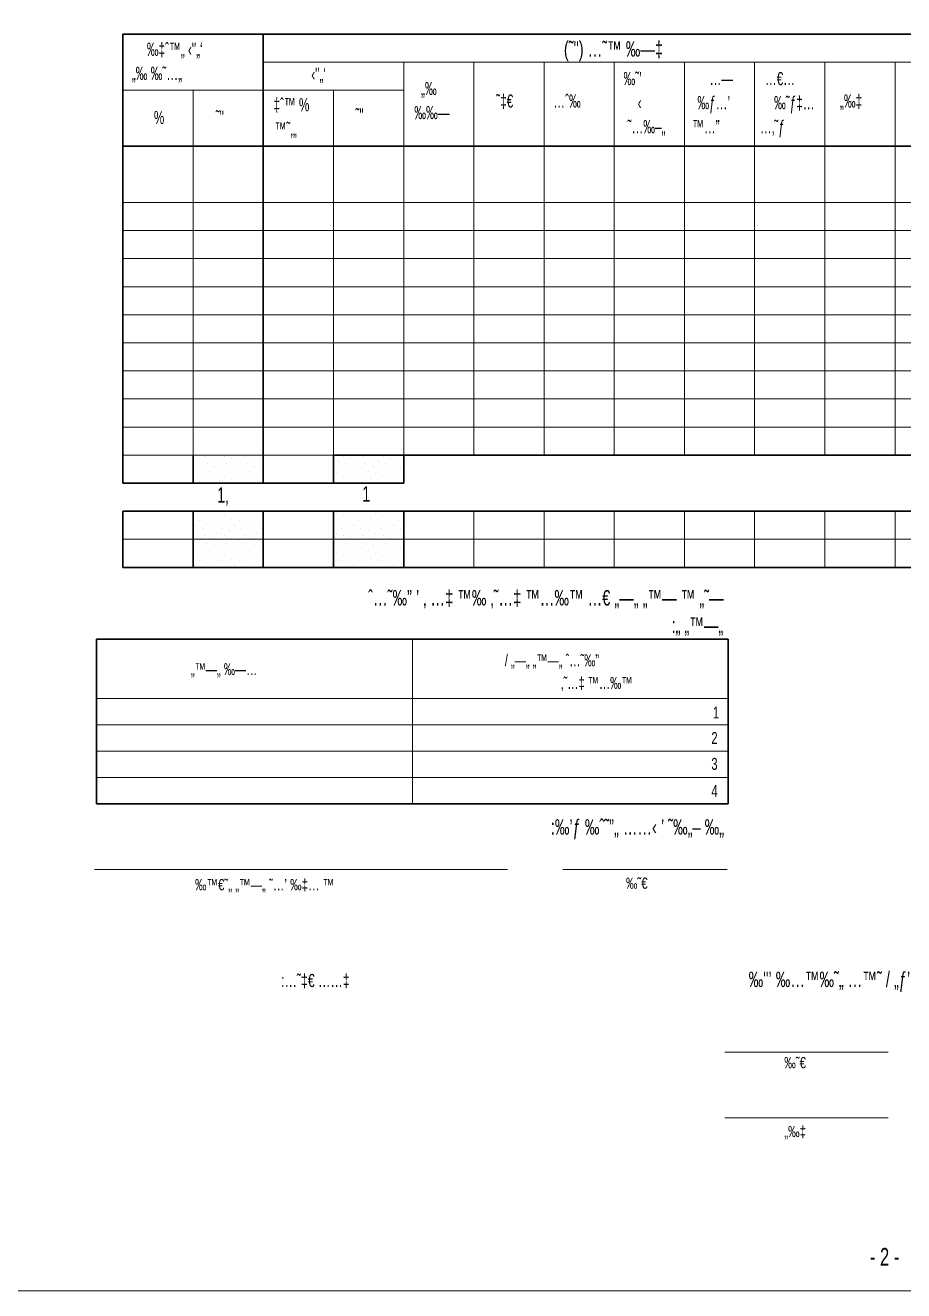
# Model space of a CAD drawing. Extents: x 7547 to 13940, y 5348 to 8442.
# Drawn here: x 9512 to 10763, y 5348 to 7151 of the extents above; entities that cross this region are included whole.
import ezdxf
from ezdxf.enums import TextEntityAlignment as Align

# ---------------------------------------------------------------- set-up
doc = ezdxf.new("R2010")
doc.units = 0
doc.header["$LTSCALE"] = 50
doc.header["$MEASUREMENT"] = 0
doc.layers.add('AXES', color=7, linetype='CONTINUOUS')
for name, color, linetype, lineweight in [('hatch', 8, 'CONTINUOUS', 13), ('misger-1', 11, 'CONTINUOUS', 30), ('misger-d', 1, 'CONTINUOUS', 18), ('TEXT-d', 1, 'CONTINUOUS', 18)]:
    doc.layers.add(name, color=color, linetype=linetype, lineweight=lineweight)
doc.styles.add('FONT_9_HAND', font='heb.shx', dxfattribs={"width": 0.8})
doc.styles.add('HEB2', font='heb.shx', dxfattribs={"width": 1.3, "height": 2})

msp = doc.modelspace()

# ---------------------------------------------------------------- linework, layer by layer
at = {"layer": 'hatch'}
for p, q in [((9759.82908020272, 6530.044830363393), (9759.82908020272, 6530.044830363393)), ((9766.900125282646, 6537.115875443316), (9766.900125282646, 6537.115875443316)), ((9777.506814972849, 6533.580352903355), (9777.506814972849, 6533.580352903355)), ((9788.113382592735, 6530.044830363393), (9788.113382592735, 6530.044830363393)), ((9795.18442767266, 6537.115875443316), (9795.18442767266, 6537.115875443316)), ((9805.791056327706, 6533.580352903355), (9805.791056327706, 6533.580352903355)), ((9816.397623947594, 6530.044830363393), (9816.397623947594, 6530.044830363393)), ((9823.46866902752, 6537.115875443316), (9823.46866902752, 6537.115875443316)), ((9834.075297682564, 6533.580352903355), (9834.075297682564, 6533.580352903355)), ((9844.681926337611, 6530.044830363393), (9844.681926337611, 6530.044830363393)), ((9957.819013827359, 6530.044830363393), (9957.819013827359, 6530.044830363393)), ((9964.890058907284, 6537.115875443316), (9964.890058907284, 6537.115875443316)), ((9975.496687562329, 6533.580352903355), (9975.496687562329, 6533.580352903355)), ((9986.103255182217, 6530.044830363393), (9986.103255182217, 6530.044830363393)), ((9993.174300262142, 6537.115875443316), (9993.174300262142, 6537.115875443316)), ((10003.78092891719, 6533.580352903355), (10003.78092891719, 6533.580352903355)), ((10014.38755757223, 6530.044830363393), (10014.38755757223, 6530.044830363393)), ((10021.45860265216, 6537.115875443316), (10021.45860265216, 6537.115875443316)), ((10032.0652313072, 6533.580352903355), (10032.0652313072, 6533.580352903355)), ((10042.67179892709, 6530.044830363393), (10042.67179892709, 6530.044830363393)), ((10049.74284400702, 6537.115875443316), (10049.74284400702, 6537.115875443316)), ((9752.758035122795, 6522.973785283466), (9752.758035122795, 6522.973785283466)), ((9756.293557662757, 6512.367156628421), (9756.293557662757, 6512.367156628421)), ((9763.364602742682, 6519.438262743504), (9763.364602742682, 6519.438262743504)), ((9770.435647822607, 6526.509307823429), (9770.435647822607, 6526.509307823429)), ((9773.97117036257, 6515.902679168385), (9773.97117036257, 6515.902679168385)), ((9781.04233751281, 6522.973785283466), (9781.04233751281, 6522.973785283466)), ((9784.577860052774, 6512.367156628421), (9784.577860052774, 6512.367156628421)), ((9791.648905132699, 6519.438262743504), (9791.648905132699, 6519.438262743504)), ((9798.719950212624, 6526.509307823429), (9798.719950212624, 6526.509307823429)), ((9802.255472752586, 6515.902679168385), (9802.255472752586, 6515.902679168385)), ((9809.326578867669, 6522.973785283466), (9809.326578867669, 6522.973785283466)), ((9812.862101407633, 6512.367156628421), (9812.862101407633, 6512.367156628421)), ((9819.933146487556, 6519.438262743504), (9819.933146487556, 6519.438262743504)), ((9827.00425260264, 6526.509307823429), (9827.00425260264, 6526.509307823429)), ((9830.539775142603, 6515.902679168385), (9830.539775142603, 6515.902679168385)), ((9837.610820222528, 6522.973785283466), (9837.610820222528, 6522.973785283466)), ((9841.14634276249, 6512.367156628421), (9841.14634276249, 6512.367156628421)), ((9848.217448877573, 6519.438262743504), (9848.217448877573, 6519.438262743504)), ((9950.747907712275, 6522.973785283466), (9950.747907712275, 6522.973785283466)), ((9954.283430252239, 6512.367156628421), (9954.283430252239, 6512.367156628421)), ((9961.35453636732, 6519.438262743504), (9961.35453636732, 6519.438262743504)), ((9968.425581447247, 6526.509307823429), (9968.425581447247, 6526.509307823429)), ((9971.961103987209, 6515.902679168385), (9971.961103987209, 6515.902679168385)), ((9979.032210102292, 6522.973785283466), (9979.032210102292, 6522.973785283466)), ((9982.567732642254, 6512.367156628421), (9982.567732642254, 6512.367156628421)), ((9989.638777722179, 6519.438262743504), (9989.638777722179, 6519.438262743504)), ((9996.709883837262, 6526.509307823429), (9996.709883837262, 6526.509307823429)), ((10000.24540637723, 6515.902679168385), (10000.24540637723, 6515.902679168385)), ((10007.31645145715, 6522.973785283466), (10007.31645145715, 6522.973785283466)), ((10010.85197399711, 6512.367156628421), (10010.85197399711, 6512.367156628421)), ((10017.9230801122, 6519.438262743504), (10017.9230801122, 6519.438262743504)), ((10024.99412519212, 6526.509307823429), (10024.99412519212, 6526.509307823429)), ((10028.52964773208, 6515.902679168385), (10028.52964773208, 6515.902679168385)), ((10035.60075384717, 6522.973785283466), (10035.60075384717, 6522.973785283466)), ((10039.13627638713, 6512.367156628421), (10039.13627638713, 6512.367156628421)), ((10046.20732146705, 6519.438262743504), (10046.20732146705, 6519.438262743504)), ((9759.82908020272, 6501.760589008534), (9759.82908020272, 6501.760589008534)), ((9766.900125282646, 6508.831634088459), (9766.900125282646, 6508.831634088459)), ((9777.506814972849, 6505.296111548496), (9777.506814972849, 6505.296111548496)), ((9788.113382592735, 6501.760589008534), (9788.113382592735, 6501.760589008534)), ((9795.18442767266, 6508.831634088459), (9795.18442767266, 6508.831634088459)), ((9805.791056327706, 6505.296111548496), (9805.791056327706, 6505.296111548496)), ((9816.397623947594, 6501.760589008534), (9816.397623947594, 6501.760589008534)), ((9823.46866902752, 6508.831634088459), (9823.46866902752, 6508.831634088459)), ((9834.075297682564, 6505.296111548496), (9834.075297682564, 6505.296111548496)), ((9844.681926337611, 6501.760589008534), (9844.681926337611, 6501.760589008534)), ((9957.819013827359, 6501.760589008534), (9957.819013827359, 6501.760589008534)), ((9964.890058907284, 6508.831634088459), (9964.890058907284, 6508.831634088459)), ((9975.496687562329, 6505.296111548496), (9975.496687562329, 6505.296111548496)), ((9986.103255182217, 6501.760589008534), (9986.103255182217, 6501.760589008534)), ((9993.174300262142, 6508.831634088459), (9993.174300262142, 6508.831634088459)), ((10003.78092891719, 6505.296111548496), (10003.78092891719, 6505.296111548496)), ((10014.38755757223, 6501.760589008534), (10014.38755757223, 6501.760589008534)), ((10021.45860265216, 6508.831634088459), (10021.45860265216, 6508.831634088459)), ((10032.0652313072, 6505.296111548496), (10032.0652313072, 6505.296111548496)), ((10042.67179892709, 6501.760589008534), (10042.67179892709, 6501.760589008534)), ((10049.74284400702, 6508.831634088459), (10049.74284400702, 6508.831634088459)), ((9756.293557662757, 6455.798612883547), (9756.293557662757, 6455.798612883547)), ((9784.577860052774, 6455.798612883547), (9784.577860052774, 6455.798612883547)), ((9812.862101407633, 6455.798612883547), (9812.862101407633, 6455.798612883547)), ((9841.14634276249, 6455.798612883547), (9841.14634276249, 6455.798612883547)), ((9954.283430252239, 6455.798612883547), (9954.283430252239, 6455.798612883547)), ((9982.567732642254, 6455.798612883547), (9982.567732642254, 6455.798612883547)), ((10010.85197399711, 6455.798612883547), (10010.85197399711, 6455.798612883547)), ((10039.13627638713, 6455.798612883547), (10039.13627638713, 6455.798612883547)), ((9752.758035122795, 6438.120939148577), (9752.758035122795, 6438.120939148577)), ((9759.82908020272, 6445.192045263659), (9759.82908020272, 6445.192045263659)), ((9766.900125282646, 6452.263090343586), (9766.900125282646, 6452.263090343586)), ((9770.435647822607, 6441.656461688539), (9770.435647822607, 6441.656461688539)), ((9777.506814972849, 6448.727567803622), (9777.506814972849, 6448.727567803622)), ((9781.04233751281, 6438.120939148577), (9781.04233751281, 6438.120939148577)), ((9788.113382592735, 6445.192045263659), (9788.113382592735, 6445.192045263659)), ((9795.18442767266, 6452.263090343586), (9795.18442767266, 6452.263090343586)), ((9798.719950212624, 6441.656461688539), (9798.719950212624, 6441.656461688539)), ((9805.791056327706, 6448.727567803622), (9805.791056327706, 6448.727567803622)), ((9809.326578867669, 6438.120939148577), (9809.326578867669, 6438.120939148577)), ((9816.397623947594, 6445.192045263659), (9816.397623947594, 6445.192045263659)), ((9823.46866902752, 6452.263090343586), (9823.46866902752, 6452.263090343586)), ((9827.00425260264, 6441.656461688539), (9827.00425260264, 6441.656461688539)), ((9834.075297682564, 6448.727567803622), (9834.075297682564, 6448.727567803622)), ((9837.610820222528, 6438.120939148577), (9837.610820222528, 6438.120939148577)), ((9844.681926337611, 6445.192045263659), (9844.681926337611, 6445.192045263659)), ((9950.747907712275, 6438.120939148577), (9950.747907712275, 6438.120939148577)), ((9957.819013827359, 6445.192045263659), (9957.819013827359, 6445.192045263659)), ((9964.890058907284, 6452.263090343586), (9964.890058907284, 6452.263090343586)), ((9968.425581447247, 6441.656461688539), (9968.425581447247, 6441.656461688539)), ((9975.496687562329, 6448.727567803622), (9975.496687562329, 6448.727567803622)), ((9979.032210102292, 6438.120939148577), (9979.032210102292, 6438.120939148577)), ((9986.103255182217, 6445.192045263659), (9986.103255182217, 6445.192045263659)), ((9993.174300262142, 6452.263090343586), (9993.174300262142, 6452.263090343586)), ((9996.709883837262, 6441.656461688539), (9996.709883837262, 6441.656461688539)), ((10003.78092891719, 6448.727567803622), (10003.78092891719, 6448.727567803622)), ((10007.31645145715, 6438.120939148577), (10007.31645145715, 6438.120939148577)), ((10014.38755757223, 6445.192045263659), (10014.38755757223, 6445.192045263659)), ((10021.45860265216, 6452.263090343586), (10021.45860265216, 6452.263090343586)), ((10024.99412519212, 6441.656461688539), (10024.99412519212, 6441.656461688539)), ((10032.0652313072, 6448.727567803622), (10032.0652313072, 6448.727567803622)), ((10035.60075384717, 6438.120939148577), (10035.60075384717, 6438.120939148577)), ((10042.67179892709, 6445.192045263659), (10042.67179892709, 6445.192045263659)), ((10049.74284400702, 6452.263090343586), (10049.74284400702, 6452.263090343586)), ((9756.293557662757, 6427.514371528689), (9756.293557662757, 6427.514371528689)), ((9763.364602742682, 6434.585416608614), (9763.364602742682, 6434.585416608614)), ((9766.900125282646, 6423.978787953569), (9766.900125282646, 6423.978787953569)), ((9773.97117036257, 6431.049894068652), (9773.97117036257, 6431.049894068652)), ((9777.506814972849, 6420.443265413607), (9777.506814972849, 6420.443265413607)), ((9784.577860052774, 6427.514371528689), (9784.577860052774, 6427.514371528689)), ((9791.648905132699, 6434.585416608614), (9791.648905132699, 6434.585416608614)), ((9795.18442767266, 6423.978787953569), (9795.18442767266, 6423.978787953569)), ((9802.255472752586, 6431.049894068652), (9802.255472752586, 6431.049894068652)), ((9805.791056327706, 6420.443265413607), (9805.791056327706, 6420.443265413607)), ((9812.862101407633, 6427.514371528689), (9812.862101407633, 6427.514371528689)), ((9819.933146487556, 6434.585416608614), (9819.933146487556, 6434.585416608614)), ((9823.46866902752, 6423.978787953569), (9823.46866902752, 6423.978787953569)), ((9830.539775142603, 6431.049894068652), (9830.539775142603, 6431.049894068652)), ((9834.075297682564, 6420.443265413607), (9834.075297682564, 6420.443265413607)), ((9841.14634276249, 6427.514371528689), (9841.14634276249, 6427.514371528689)), ((9848.217448877573, 6434.585416608614), (9848.217448877573, 6434.585416608614)), ((9954.283430252239, 6427.514371528689), (9954.283430252239, 6427.514371528689)), ((9961.35453636732, 6434.585416608614), (9961.35453636732, 6434.585416608614)), ((9964.890058907284, 6423.978787953569), (9964.890058907284, 6423.978787953569)), ((9971.961103987209, 6431.049894068652), (9971.961103987209, 6431.049894068652)), ((9975.496687562329, 6420.443265413607), (9975.496687562329, 6420.443265413607)), ((9982.567732642254, 6427.514371528689), (9982.567732642254, 6427.514371528689)), ((9989.638777722179, 6434.585416608614), (9989.638777722179, 6434.585416608614)), ((9993.174300262142, 6423.978787953569), (9993.174300262142, 6423.978787953569)), ((10000.24540637723, 6431.049894068652), (10000.24540637723, 6431.049894068652)), ((10003.78092891719, 6420.443265413607), (10003.78092891719, 6420.443265413607)), ((10010.85197399711, 6427.514371528689), (10010.85197399711, 6427.514371528689)), ((10017.9230801122, 6434.585416608614), (10017.9230801122, 6434.585416608614)), ((10021.45860265216, 6423.978787953569), (10021.45860265216, 6423.978787953569)), ((10028.52964773208, 6431.049894068652), (10028.52964773208, 6431.049894068652)), ((10032.0652313072, 6420.443265413607), (10032.0652313072, 6420.443265413607)), ((10039.13627638713, 6427.514371528689), (10039.13627638713, 6427.514371528689)), ((10046.20732146705, 6434.585416608614), (10046.20732146705, 6434.585416608614)), ((10049.74284400702, 6423.978787953569), (10049.74284400702, 6423.978787953569)), ((9752.758035122795, 6409.836697793718), (9752.758035122795, 6409.836697793718)), ((9759.82908020272, 6416.907742873644), (9759.82908020272, 6416.907742873644)), ((9763.364602742682, 6406.301175253757), (9763.364602742682, 6406.301175253757)), ((9770.435647822607, 6413.37222033368), (9770.435647822607, 6413.37222033368)), ((9773.97117036257, 6402.765591678635), (9773.97117036257, 6402.765591678635)), ((9781.04233751281, 6409.836697793718), (9781.04233751281, 6409.836697793718)), ((9788.113382592735, 6416.907742873644), (9788.113382592735, 6416.907742873644)), ((9791.648905132699, 6406.301175253757), (9791.648905132699, 6406.301175253757)), ((9798.719950212624, 6413.37222033368), (9798.719950212624, 6413.37222033368)), ((9802.255472752586, 6402.765591678635), (9802.255472752586, 6402.765591678635)), ((9809.326578867669, 6409.836697793718), (9809.326578867669, 6409.836697793718)), ((9816.397623947594, 6416.907742873644), (9816.397623947594, 6416.907742873644)), ((9819.933146487556, 6406.301175253757), (9819.933146487556, 6406.301175253757)), ((9827.00425260264, 6413.37222033368), (9827.00425260264, 6413.37222033368)), ((9830.539775142603, 6402.765591678635), (9830.539775142603, 6402.765591678635)), ((9837.610820222528, 6409.836697793718), (9837.610820222528, 6409.836697793718)), ((9844.681926337611, 6416.907742873644), (9844.681926337611, 6416.907742873644)), ((9848.217448877573, 6406.301175253757), (9848.217448877573, 6406.301175253757)), ((9950.747907712275, 6409.836697793718), (9950.747907712275, 6409.836697793718)), ((9957.819013827359, 6416.907742873644), (9957.819013827359, 6416.907742873644)), ((9961.35453636732, 6406.301175253757), (9961.35453636732, 6406.301175253757)), ((9968.425581447247, 6413.37222033368), (9968.425581447247, 6413.37222033368)), ((9971.961103987209, 6402.765591678635), (9971.961103987209, 6402.765591678635)), ((9979.032210102292, 6409.836697793718), (9979.032210102292, 6409.836697793718)), ((9986.103255182217, 6416.907742873644), (9986.103255182217, 6416.907742873644)), ((9989.638777722179, 6406.301175253757), (9989.638777722179, 6406.301175253757)), ((9996.709883837262, 6413.37222033368), (9996.709883837262, 6413.37222033368)), ((10000.24540637723, 6402.765591678635), (10000.24540637723, 6402.765591678635)), ((10007.31645145715, 6409.836697793718), (10007.31645145715, 6409.836697793718)), ((10014.38755757223, 6416.907742873644), (10014.38755757223, 6416.907742873644)), ((10017.9230801122, 6406.301175253757), (10017.9230801122, 6406.301175253757)), ((10024.99412519212, 6413.37222033368), (10024.99412519212, 6413.37222033368)), ((10028.52964773208, 6402.765591678635), (10028.52964773208, 6402.765591678635)), ((10035.60075384717, 6409.836697793718), (10035.60075384717, 6409.836697793718)), ((10042.67179892709, 6416.907742873644), (10042.67179892709, 6416.907742873644)), ((10046.20732146705, 6406.301175253757), (10046.20732146705, 6406.301175253757)), ((9756.293557662757, 6399.230069138674), (9756.293557662757, 6399.230069138674)), ((9759.82908020272, 6388.623501518785), (9759.82908020272, 6388.623501518785)), ((9766.900125282646, 6395.69454659871), (9766.900125282646, 6395.69454659871)), ((9770.435647822607, 6385.087917943665), (9770.435647822607, 6385.087917943665)), ((9777.506814972849, 6392.159024058748), (9777.506814972849, 6392.159024058748)), ((9784.577860052774, 6399.230069138674), (9784.577860052774, 6399.230069138674)), ((9788.113382592735, 6388.623501518785), (9788.113382592735, 6388.623501518785)), ((9795.18442767266, 6395.69454659871), (9795.18442767266, 6395.69454659871)), ((9798.719950212624, 6385.087917943665), (9798.719950212624, 6385.087917943665)), ((9805.791056327706, 6392.159024058748), (9805.791056327706, 6392.159024058748)), ((9812.862101407633, 6399.230069138674), (9812.862101407633, 6399.230069138674)), ((9816.397623947594, 6388.623501518785), (9816.397623947594, 6388.623501518785)), ((9823.46866902752, 6395.69454659871), (9823.46866902752, 6395.69454659871)), ((9827.00425260264, 6385.087917943665), (9827.00425260264, 6385.087917943665)), ((9834.075297682564, 6392.159024058748), (9834.075297682564, 6392.159024058748)), ((9841.14634276249, 6399.230069138674), (9841.14634276249, 6399.230069138674)), ((9844.681926337611, 6388.623501518785), (9844.681926337611, 6388.623501518785)), ((9954.283430252239, 6399.230069138674), (9954.283430252239, 6399.230069138674)), ((9957.819013827359, 6388.623501518785), (9957.819013827359, 6388.623501518785)), ((9964.890058907284, 6395.69454659871), (9964.890058907284, 6395.69454659871)), ((9968.425581447247, 6385.087917943665), (9968.425581447247, 6385.087917943665)), ((9975.496687562329, 6392.159024058748), (9975.496687562329, 6392.159024058748)), ((9982.567732642254, 6399.230069138674), (9982.567732642254, 6399.230069138674)), ((9986.103255182217, 6388.623501518785), (9986.103255182217, 6388.623501518785)), ((9993.174300262142, 6395.69454659871), (9993.174300262142, 6395.69454659871)), ((9996.709883837262, 6385.087917943665), (9996.709883837262, 6385.087917943665)), ((10003.78092891719, 6392.159024058748), (10003.78092891719, 6392.159024058748)), ((10010.85197399711, 6399.230069138674), (10010.85197399711, 6399.230069138674)), ((10014.38755757223, 6388.623501518785), (10014.38755757223, 6388.623501518785)), ((10021.45860265216, 6395.69454659871), (10021.45860265216, 6395.69454659871)), ((10024.99412519212, 6385.087917943665), (10024.99412519212, 6385.087917943665)), ((10032.0652313072, 6392.159024058748), (10032.0652313072, 6392.159024058748)), ((10039.13627638713, 6399.230069138674), (10039.13627638713, 6399.230069138674)), ((10042.67179892709, 6388.623501518785), (10042.67179892709, 6388.623501518785)), ((10049.74284400702, 6395.69454659871), (10049.74284400702, 6395.69454659871)), ((9752.758035122795, 6381.552395403702), (9752.758035122795, 6381.552395403702)), ((9781.04233751281, 6381.552395403702), (9781.04233751281, 6381.552395403702)), ((9809.326578867669, 6381.552395403702), (9809.326578867669, 6381.552395403702)), ((9837.610820222528, 6381.552395403702), (9837.610820222528, 6381.552395403702)), ((9950.747907712275, 6381.552395403702), (9950.747907712275, 6381.552395403702)), ((9979.032210102292, 6381.552395403702), (9979.032210102292, 6381.552395403702)), ((10007.31645145715, 6381.552395403702), (10007.31645145715, 6381.552395403702)), ((10035.60075384717, 6381.552395403702), (10035.60075384717, 6381.552395403702))]:
    msp.add_line(p, q, dxfattribs=at)
for points in [[(9750.582131753847, 6498.898528397687), (9750.582131753847, 6538.898529291757), (9850.58213398902, 6538.898529291757), (9850.58213398902, 6498.898528397687), (9750.582131753847, 6498.898528397687)], [(9950.582136224195, 6498.898528397687), (9950.582136224195, 6538.898529291757), (10050.58213845937, 6538.898529291757), (10050.58213845937, 6498.898528397687), (9950.582136224195, 6498.898528397687)], [(9750.582131753847, 6378.898525715478), (9750.582131753847, 6458.898527503618), (9850.58213398902, 6458.898527503618), (9850.58213398902, 6378.898525715478), (9750.582131753847, 6378.898525715478)], [(9950.582136224195, 6378.898525715478), (9950.582136224195, 6458.898527503618), (10050.58213845937, 6458.898527503618), (10050.58213845937, 6378.898525715478), (9950.582136224195, 6378.898525715478)]]:
    msp.add_lwpolyline(points, dxfattribs=at)
at = {"layer": 'misger-1'}
for p, q in [((11820.58181181101, 7138.898054421541), (9650.582129518672, 7138.898054421541)), ((9650.582129518672, 6498.898528397687), (9650.582129518672, 7138.898054421541)), ((9850.58213398902, 6498.898528397687), (9850.58213398902, 7138.898054421541)), ((11820.58181181101, 6978.898050845262), (9650.582129518672, 6978.898050845262)), ((9750.582131753847, 6538.898529291757), (9750.582131753847, 6498.898528397687)), ((11170.58179728238, 6538.898529291757), (10050.58213845937, 6538.898529291757)), ((10050.58213845937, 6498.898528397687), (10050.58213845937, 6538.898529291757)), ((10050.58213845937, 6498.898528397687), (9650.582129518672, 6498.898528397687)), ((9650.582129518672, 6458.898527503618), (11820.58181181101, 6458.898527503618)), ((9650.582129518672, 6458.898527503618), (9650.582129518672, 6378.898525715478)), ((9750.582131753847, 6378.898525715478), (9750.582131753847, 6458.898527503618)), ((9850.58213398902, 6378.898525715478), (9850.58213398902, 6458.898527503618)), ((9950.582136224195, 6458.898527503618), (9950.582136224195, 6378.898525715478)), ((10050.58213845937, 6378.898525715478), (10050.58213845937, 6458.898527503618)), ((9650.582129518672, 6378.898525715478), (11820.58181181101, 6378.898525715478)), ((9613.082129522427, 6276.398054507805), (9613.082129522427, 6042.023054531262)), ((9613.082129522427, 6276.398054507805), (10513.08212943241, 6276.398054507805)), ((10513.08212943241, 6276.398054507805), (10513.08212943241, 6042.023054531262)), ((9613.082129522427, 6042.023054531262), (10513.08212943241, 6042.023054531262))]:
    msp.add_line(p, q, dxfattribs=at)
msp.add_lwpolyline([(10050.58213845937, 6538.898529291757), (9950.582136224195, 6538.898529291757), (9950.582136224197, 6498.898528397687), (10050.58213845937, 6498.898528397687)], close=True, dxfattribs=at)
at = {"layer": 'misger-d'}
for p, q in [((11050.58228288143, 7098.898053527471), (9850.58213398902, 7098.898053527471)), ((10050.58213845937, 6538.898529291757), (10050.58213845937, 7098.898053527471)), ((10150.58214069454, 6538.898529291757), (10150.58214069454, 7098.898053527471)), ((10250.58214292972, 6538.898529291757), (10250.58214292972, 7098.898053527471)), ((10350.58214516489, 6538.898529291757), (10350.58214516489, 7098.898053527471)), ((10450.58214740007, 6538.898529291757), (10450.58214740007, 7098.898053527471)), ((10550.58214963524, 6538.898529291757), (10550.58214963524, 7098.898053527471)), ((10650.58166358916, 6538.898529291757), (10650.58215187042, 7098.898053527471)), ((10750.58166582433, 6538.898529291757), (10750.58215410559, 7098.898053527471)), ((10050.58213845937, 7058.898052633402), (9650.582129518672, 7058.898052633402)), ((9750.582131753847, 6538.898529291757), (9750.582131753847, 7058.898052633402)), ((9950.582136224195, 6498.898528397687), (9950.582136224195, 7058.898052633402)), ((11820.58181181101, 6898.898293197752), (9650.582129518672, 6898.898293197752)), ((11820.58181181101, 6858.898292303682), (9650.582129518672, 6858.898292303682)), ((11820.58181181101, 6818.898291409612), (9650.582129518672, 6818.898291409612)), ((11820.58181181101, 6778.898290515543), (9650.582129518672, 6778.898290515543)), ((11820.58181181101, 6738.898289621473), (9650.582129518672, 6738.898289621473)), ((11820.58181181101, 6698.898288727403), (9650.582129518672, 6698.898288727403)), ((11820.58181181101, 6658.898287833334), (9650.582129518672, 6658.898287833334)), ((11820.58181181101, 6618.898531079896), (9650.582129518672, 6618.898531079896)), ((11820.58181181101, 6578.898530185827), (9650.582129518672, 6578.898530185827)), ((9950.582136224195, 6538.898529291757), (9650.582129518672, 6538.898529291757)), ((10150.58214069454, 6378.898525715478), (10150.58214069454, 6458.898527503618)), ((10250.58214292972, 6378.898525715478), (10250.58214292972, 6458.898527503618)), ((10350.58214516489, 6378.898525715478), (10350.58214516489, 6458.898527503618)), ((10450.58214740007, 6378.898525715478), (10450.58214740007, 6458.898527503618)), ((10550.58214963524, 6378.898525715478), (10550.58214963524, 6458.898527503618)), ((10650.58166358916, 6378.898525715478), (10650.58166358916, 6458.898527503618)), ((10750.58166582433, 6378.898525715478), (10750.58166582433, 6458.898527503618)), ((9650.582129518672, 6418.898526609548), (11820.58181181101, 6418.898526609548)), ((10063.08212947743, 6042.023054531262), (10063.08212947743, 6276.398054507805)), ((9613.082129522427, 6192.023054516245), (10513.08212943241, 6192.023054516245)), ((9613.082129522427, 6154.523054519999), (10513.08212943241, 6154.523054519999)), ((9613.082129522427, 6117.023054523754), (10513.08212943241, 6117.023054523754)), ((9613.082129522427, 6079.523054527479), (10513.08212943241, 6079.523054527479))]:
    msp.add_line(p, q, dxfattribs=at)
msp.add_lwpolyline([(7546.56047066618, 5348.273054600646), (13940.15847686798, 5348.273054600646), (13940.15847686798, 8442.023054291272), (7546.56047066618, 8442.023054291272)], close=True, dxfattribs=at)
at = {"layer": 'TEXT-d', "color": 9}
for p, q in [((9609.897157960248, 5948.273054540634), (10198.3621204014, 5948.273054540634)), ((10277.08789258101, 5948.273054540634), (10511.46289255758, 5948.273054540634)), ((10508.13949349543, 5688.190347534615), (10740.85061378465, 5688.190347534615)), ((10508.13949349543, 5594.440347543958), (10740.85061378465, 5594.440347543958))]:
    msp.add_line(p, q, dxfattribs=at)

# ---------------------------------------------------------------- texts
at = {"layer": 'AXES', "color": 3, "linetype": 'Continuous', "style": 'FONT_9_HAND'}
for s, height, width, p in [('1‚', 22.00000049173833, 0.705882419239391, (9784.852402422335, 6471.017668399501)), ('1', 22.00000049173833, 0.705882419239391, (9991.43785625863, 6472.503019995202)), ('- 2 -', 25.00000055879356, 0.7058824157714844, (10714.75733753727, 5384.168185847037))]:
    msp.add_text(s, height=height, dxfattribs=dict(at, width=width)).set_placement(p)
at = {"layer": 'TEXT-d', "ltscale": 8, "style": 'HEB2'}
for s, height, width, p in [('‰‡ˆ™„ ‹"„‘', 18.749999998125, 0.6680351973235482, (9684.654331055392, 7107.747418959643)), ('„‰ ‰˜…„', 18.749999998125, 0.6680351973235482, (9663.171275460461, 7073.462017802682)), ('‹"„‘', 18.749999998125, 0.6680351973235482, (9918.964658100498, 7072.394390825695)), ('„‰', 18.749999998125, 0.6680351973235482, (10075.29327487596, 7051.855816147869)), ('‰˜’', 18.749999998125, 0.6680351973235482, (10363.76798988101, 7066.035503964809)), ('…—', 18.749999998125, 0.6680351973235482, (10486.36158743858, 7066.035503964809)), ('…€…', 18.749999998125, 0.6680351973235482, (10565.25905242916, 7066.035503964809)), ('˜‡€', 18.749999998125, 0.6680351973235482, (10182.43421889062, 7034.038432937119)), ('…ˆ‰', 18.749999998125, 0.6680351973235482, (10263.75944272377, 7034.038432937119)), ('‹', 18.749999998125, 0.6680351973235482, (10383.88068976214, 7031.749858667219)), ('‰ƒ…’', 18.749999998125, 0.6680351973235482, (10469.08035200911, 7031.749858667219)), ('‰˜ƒ‡…', 18.749999998125, 0.6680351973235482, (10578.26613234188, 7031.749858667219)), ('„‰‡', 18.749999998125, 0.6680351973235482, (10672.17756556112, 7034.038432937119)), ('‡ˆ™ %', 18.749999998125, 0.6680351973235482, (9865.016758029922, 7028.826274617495)), ('˜"', 18.749999998125, 0.6680351973235482, (9981.919077690012, 7014.148784055051)), ('‰‰—', 18.749999998125, 0.6680351973235482, (10065.68895413517, 7017.570170850278)), ('%', 18.749999998125, 0.6680351973235482, (9694.67312247806, 7010.644633586104)), ('˜"', 18.749999998125, 0.6680351973235482, (9782.785772457786, 7011.098246877493)), ('™˜‚„', 18.749999998125, 0.6680351973235482, (9866.76268015757, 6994.540385179269)), ('˜…‰–„', 18.749999998125, 0.6680351973235482, (10369.58034276286, 6997.463969228993)), ('™…”', 18.749999998125, 0.6680351973235482, (10461.59977917709, 6997.463969228993)), ('…‚˜ƒ', 18.749999998125, 0.6680351973235482, (10558.2301524307, 6997.463969228993)), ('„™—„ ‰—…^J', 17, 0.7, (9747.481028883976, 6225.40994951293)), ('/ „—„ „™—„ ˆ…˜‰”^J', 17, 0.7, (10194.62532884316, 6237.960903261654)), ('‚˜…‡ ™…‰™', 17, 0.7, (10274.84519149607, 6205.818045452364)), ('1', 17, 0.7, (10491.16474630963, 6163.608418581582)), ('2', 17, 0.7, (10488.94052662234, 6127.334867335227)), ('3', 17, 0.7, (10488.94052662234, 6090.425825151422)), ('4', 17, 0.7, (10488.94052662234, 6051.610309217805)), ('‰™€˜„ „™—„ ˜…’ ‰‡… ™', 16, 0.7653876333963666, (9753.260572008436, 5918.806271111802)), ('‰˜€^J', 16, 0.7653876333963666, (10367.24393850952, 5920.937940799084)), (':…˜‡€ ……‡', 18.749999998125, 0.7, (9876.009148558627, 5780.883771119883)), ('‰˜€^J', 16, 0.7653876333963666, (10592.81871129945, 5665.215349843184)), ('„‰‡^J', 16, 0.7653876333963666, (10592.81871129945, 5567.08382999153))]:
    msp.add_text(s, height=height, dxfattribs=dict(at, width=width)).set_placement(p)
at = {"layer": 'TEXT-d', "style": 'FONT_9_HAND', "width": 0.705882419239391}
for s, height, p in [('(˜") …˜™ ‰—‡', 22, (10278.84553505621, 7106.662946279157)), ('‰"’ ‰…™‰˜„ …™˜ / „ƒ’……„ ’ˆ —ƒ', 22.00000049173833, (10542.09307313117, 5780.883771119883))]:
    msp.add_text(s, height=height, dxfattribs=at).set_placement(p)
for s, p in [('ˆ…˜‰” ’ ‚ …‡ ™‰ ‚˜…‡ ™…‰™ …€ „—„ „™— ™ „˜—^J', (10512.19004510948, 6324.546594815514)), (':„ „™—„^J', (10511.74792717595, 6285.516036548535)), (':‰’ƒ ‰ˆ˜”„ ……‹ ’ ˜‰„– ‰„', (10507.05202912053, 5998.062929535645))]:
    msp.add_text(s, height=22.00000049173833, dxfattribs=at).set_placement(p, align=Align.RIGHT)

doc.saveas('drawing.dxf')
